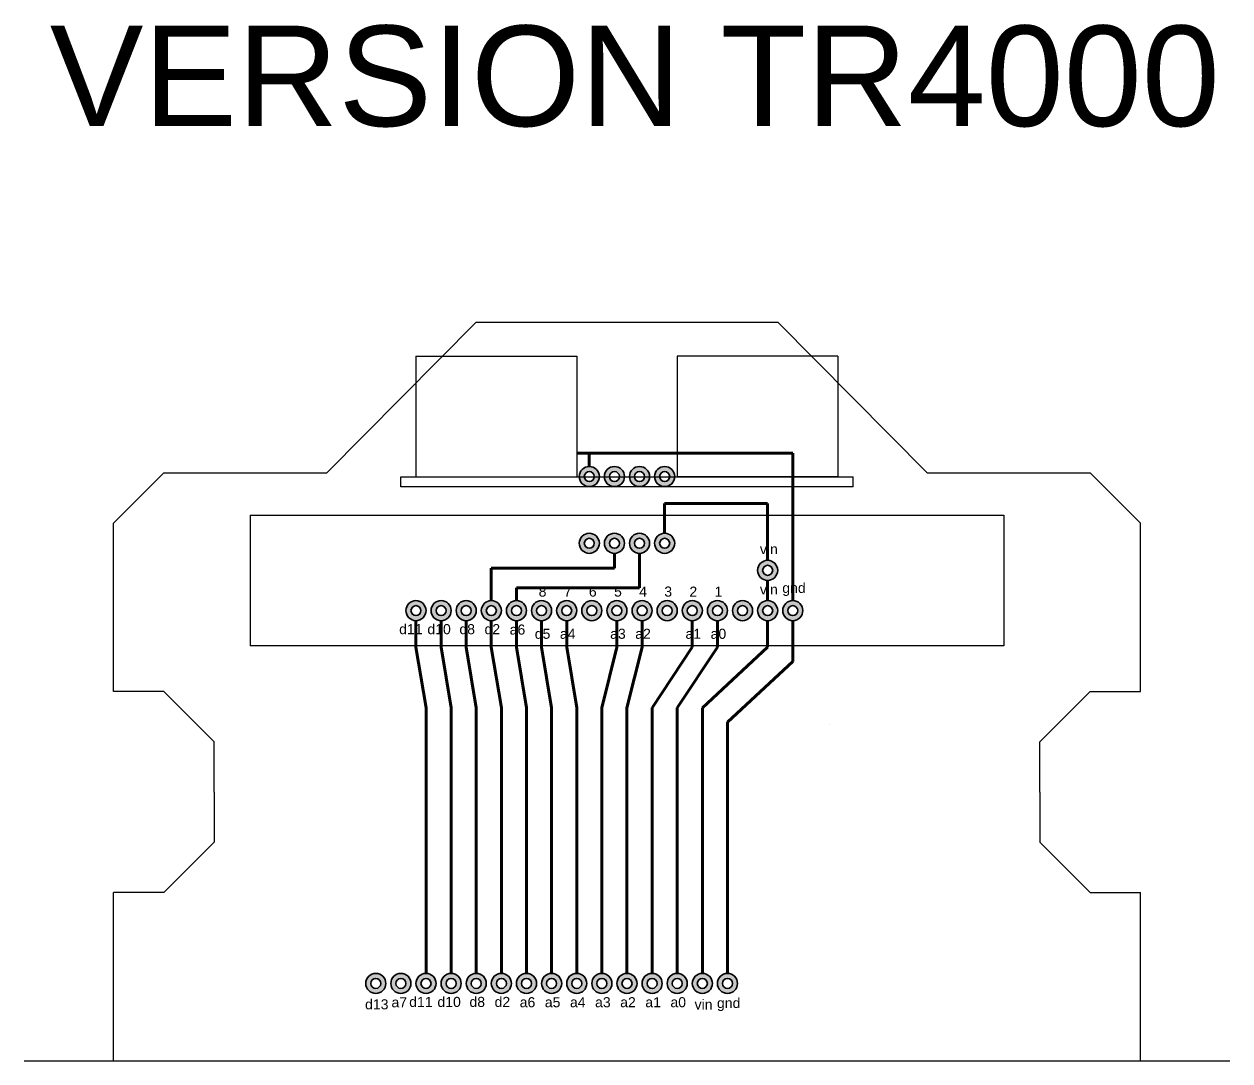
# Model space of a CAD drawing. Header units: millimetres. Extents: x 354 to 1075, y 97 to 298.
# Drawn here: x 935 to 1055, y 194.8 to 298 of the extents above; entities that cross this region are included whole.
import ezdxf

# ---------------------------------------------------------------- set-up
doc = ezdxf.new("R2010")
doc.units = ezdxf.units.MM
doc.layers.add('motores', color=160, linetype='Continuous')
doc.layers.add('placas', color=80, linetype='Continuous')
doc.layers.add('ribetes', color=12, linetype='Continuous', lineweight=100)
doc.layers.add('TALADRO', color=210, linetype='Continuous', lineweight=35)
doc.styles.get("Standard").update_dxf_attribs({"font": 'arial.ttf'})

msp = doc.modelspace()

# ---------------------------------------------------------------- hatches: boundary and pattern name
at = {"layer": 'TALADRO'}
h = msp.add_hatch(color=256, dxfattribs=at)
h.dxf.hatch_style = 1
h.paths.add_polyline_path([(992.21, 252.99, 1), (990.21, 252.99, 1)])
h.paths.add_polyline_path([(990.71, 252.99, -1), (991.71, 252.99, -1)], flags=16)
h = msp.add_hatch(color=256, dxfattribs=at)
h.dxf.hatch_style = 1
h.paths.add_polyline_path([(994.71, 252.99, 1), (992.71, 252.99, 1)])
h.paths.add_polyline_path([(993.21, 252.99, -1), (994.21, 252.99, -1)], flags=16)
h = msp.add_hatch(color=256, dxfattribs=at)
h.dxf.hatch_style = 1
h.paths.add_polyline_path([(997.21, 252.99, 1), (995.21, 252.99, 1)])
h.paths.add_polyline_path([(995.71, 252.99, -1), (996.71, 252.99, -1)], flags=16)
h = msp.add_hatch(color=256, dxfattribs=at)
h.dxf.hatch_style = 1
h.paths.add_polyline_path([(999.71, 252.99, 1), (997.71, 252.99, 1)])
h.paths.add_polyline_path([(998.21, 252.99, -1), (999.21, 252.99, -1)], flags=16)
h = msp.add_hatch(color=256, dxfattribs=at)
h.dxf.hatch_style = 1
h.paths.add_polyline_path([(992.21, 246.35, 1), (990.21, 246.35, 1)])
h.paths.add_polyline_path([(991.71, 246.35, 1), (990.71, 246.35, 1)], flags=16)
h = msp.add_hatch(color=256, dxfattribs=at)
h.dxf.hatch_style = 1
h.paths.add_polyline_path([(994.71, 246.35, 1), (992.71, 246.35, 1)])
h.paths.add_polyline_path([(994.21, 246.35, 1), (993.21, 246.35, 1)], flags=16)
h = msp.add_hatch(color=256, dxfattribs=at)
h.dxf.hatch_style = 1
h.paths.add_polyline_path([(997.21, 246.35, 1), (995.21, 246.35, 1)])
h.paths.add_polyline_path([(996.71, 246.35, 1), (995.71, 246.35, 1)], flags=16)
h = msp.add_hatch(color=256, dxfattribs=at)
h.dxf.hatch_style = 1
h.paths.add_polyline_path([(999.71, 246.35, 1), (997.71, 246.35, 1)])
h.paths.add_polyline_path([(999.21, 246.35, 1), (998.21, 246.35, 1)], flags=16)
h = msp.add_hatch(color=256, dxfattribs=at)
h.dxf.hatch_style = 1
h.paths.add_polyline_path([(1009.96, 243.66, 1), (1007.96, 243.66, 1)])
h.paths.add_polyline_path([(1009.46, 243.66, 1), (1008.46, 243.66, 1)], flags=16)
h = msp.add_hatch(color=256, dxfattribs=at)
h.dxf.hatch_style = 1
h.paths.add_polyline_path([(974.96, 239.65, 1), (972.96, 239.65, 1)])
h.paths.add_polyline_path([(974.46, 239.65, 1), (973.46, 239.65, 1)], flags=16)
h = msp.add_hatch(color=256, dxfattribs=at)
h.dxf.hatch_style = 1
h.paths.add_polyline_path([(977.46, 239.65, 1), (975.46, 239.65, 1)])
h.paths.add_polyline_path([(976.96, 239.65, 1), (975.96, 239.65, 1)], flags=16)
h = msp.add_hatch(color=256, dxfattribs=at)
h.dxf.hatch_style = 1
h.paths.add_polyline_path([(979.96, 239.65, 1), (977.96, 239.65, 1)])
h.paths.add_polyline_path([(979.46, 239.65, 1), (978.46, 239.65, 1)], flags=16)
h = msp.add_hatch(color=256, dxfattribs=at)
h.dxf.hatch_style = 1
h.paths.add_polyline_path([(982.46, 239.65, 1), (980.46, 239.65, 1)])
h.paths.add_polyline_path([(981.96, 239.65, 1), (980.96, 239.65, 1)], flags=16)
h = msp.add_hatch(color=256, dxfattribs=at)
h.dxf.hatch_style = 1
h.paths.add_polyline_path([(984.96, 239.65, 1), (982.96, 239.65, 1)])
h.paths.add_polyline_path([(984.46, 239.65, 1), (983.46, 239.65, 1)], flags=16)
h = msp.add_hatch(color=256, dxfattribs=at)
h.dxf.hatch_style = 1
h.paths.add_polyline_path([(987.46, 239.65, 1), (985.46, 239.65, 1)])
h.paths.add_polyline_path([(986.96, 239.65, 1), (985.96, 239.65, 1)], flags=16)
h = msp.add_hatch(color=256, dxfattribs=at)
h.dxf.hatch_style = 1
h.paths.add_polyline_path([(989.96, 239.65, 1), (987.96, 239.65, 1)])
h.paths.add_polyline_path([(989.46, 239.65, 1), (988.46, 239.65, 1)], flags=16)
h = msp.add_hatch(color=256, dxfattribs=at)
h.dxf.hatch_style = 1
h.paths.add_polyline_path([(992.46, 239.65, 1), (990.46, 239.65, 1)])
h.paths.add_polyline_path([(991.96, 239.65, 1), (990.96, 239.65, 1)], flags=16)
h = msp.add_hatch(color=256, dxfattribs=at)
h.dxf.hatch_style = 1
h.paths.add_polyline_path([(994.96, 239.65, 1), (992.96, 239.65, 1)])
h.paths.add_polyline_path([(994.46, 239.65, 1), (993.46, 239.65, 1)], flags=16)
h = msp.add_hatch(color=256, dxfattribs=at)
h.dxf.hatch_style = 1
h.paths.add_polyline_path([(997.46, 239.65, 1), (995.46, 239.65, 1)])
h.paths.add_polyline_path([(996.96, 239.65, 1), (995.96, 239.65, 1)], flags=16)
h = msp.add_hatch(color=256, dxfattribs=at)
h.dxf.hatch_style = 1
h.paths.add_polyline_path([(999.96, 239.65, 1), (997.96, 239.65, 1)])
h.paths.add_polyline_path([(999.46, 239.65, 1), (998.46, 239.65, 1)], flags=16)
h = msp.add_hatch(color=256, dxfattribs=at)
h.dxf.hatch_style = 1
h.paths.add_polyline_path([(1002.46, 239.65, 1), (1000.46, 239.65, 1)])
h.paths.add_polyline_path([(1001.96, 239.65, 1), (1000.96, 239.65, 1)], flags=16)
h = msp.add_hatch(color=256, dxfattribs=at)
h.dxf.hatch_style = 1
h.paths.add_polyline_path([(1004.96, 239.65, 1), (1002.96, 239.65, 1)])
h.paths.add_polyline_path([(1004.46, 239.65, 1), (1003.46, 239.65, 1)], flags=16)
h = msp.add_hatch(color=256, dxfattribs=at)
h.dxf.hatch_style = 1
h.paths.add_polyline_path([(1007.46, 239.65, 1), (1005.46, 239.65, 1)])
h.paths.add_polyline_path([(1006.96, 239.65, 1), (1005.96, 239.65, 1)], flags=16)
h = msp.add_hatch(color=256, dxfattribs=at)
h.dxf.hatch_style = 1
h.paths.add_polyline_path([(1009.96, 239.65, 1), (1007.96, 239.65, 1)])
h.paths.add_polyline_path([(1009.46, 239.65, 1), (1008.46, 239.65, 1)], flags=16)
h = msp.add_hatch(color=256, dxfattribs=at)
h.dxf.hatch_style = 1
h.paths.add_polyline_path([(1012.46, 239.65, 1), (1010.46, 239.65, 1)])
h.paths.add_polyline_path([(1011.96, 239.65, 1), (1010.96, 239.65, 1)], flags=16)
h = msp.add_hatch(color=256, dxfattribs=at)
h.dxf.hatch_style = 1
h.paths.add_polyline_path([(970.96, 202.56, 1), (968.96, 202.56, 1)])
h.paths.add_polyline_path([(969.46, 202.56, -1), (970.46, 202.56, -1)], flags=16)
h = msp.add_hatch(color=256, dxfattribs=at)
h.dxf.hatch_style = 1
h.paths.add_polyline_path([(973.46, 202.56, 1), (971.46, 202.56, 1)])
h.paths.add_polyline_path([(971.96, 202.56, -1), (972.96, 202.56, -1)], flags=16)
h = msp.add_hatch(color=256, dxfattribs=at)
h.dxf.hatch_style = 1
h.paths.add_polyline_path([(975.96, 202.56, 1), (973.96, 202.56, 1)])
h.paths.add_polyline_path([(974.46, 202.56, -1), (975.46, 202.56, -1)], flags=16)
h = msp.add_hatch(color=256, dxfattribs=at)
h.dxf.hatch_style = 1
h.paths.add_polyline_path([(978.46, 202.56, 1), (976.46, 202.56, 1)])
h.paths.add_polyline_path([(976.96, 202.56, -1), (977.96, 202.56, -1)], flags=16)
h = msp.add_hatch(color=256, dxfattribs=at)
h.dxf.hatch_style = 1
h.paths.add_polyline_path([(980.96, 202.56, 1), (978.96, 202.56, 1)])
h.paths.add_polyline_path([(979.46, 202.56, -1), (980.46, 202.56, -1)], flags=16)
h = msp.add_hatch(color=256, dxfattribs=at)
h.dxf.hatch_style = 1
h.paths.add_polyline_path([(983.46, 202.56, 1), (981.46, 202.56, 1)])
h.paths.add_polyline_path([(981.96, 202.56, -1), (982.96, 202.56, -1)], flags=16)
h = msp.add_hatch(color=256, dxfattribs=at)
h.dxf.hatch_style = 1
h.paths.add_polyline_path([(983.96, 202.56, 1), (985.96, 202.56, 1)])
h.paths.add_polyline_path([(985.46, 202.56, -1), (984.46, 202.56, -1)], flags=16)
h = msp.add_hatch(color=256, dxfattribs=at)
h.dxf.hatch_style = 1
h.paths.add_polyline_path([(986.46, 202.56, 1), (988.46, 202.56, 1)])
h.paths.add_polyline_path([(987.96, 202.56, -1), (986.96, 202.56, -1)], flags=16)
h = msp.add_hatch(color=256, dxfattribs=at)
h.dxf.hatch_style = 1
h.paths.add_polyline_path([(988.96, 202.56, 1), (990.96, 202.56, 1)])
h.paths.add_polyline_path([(990.46, 202.56, -1), (989.46, 202.56, -1)], flags=16)
h = msp.add_hatch(color=256, dxfattribs=at)
h.dxf.hatch_style = 1
h.paths.add_polyline_path([(991.46, 202.56, 1), (993.46, 202.56, 1)])
h.paths.add_polyline_path([(992.96, 202.56, -1), (991.96, 202.56, -1)], flags=16)
h = msp.add_hatch(color=256, dxfattribs=at)
h.dxf.hatch_style = 1
h.paths.add_polyline_path([(993.96, 202.56, 1), (995.96, 202.56, 1)])
h.paths.add_polyline_path([(995.46, 202.56, -1), (994.46, 202.56, -1)], flags=16)
h = msp.add_hatch(color=256, dxfattribs=at)
h.dxf.hatch_style = 1
h.paths.add_polyline_path([(996.46, 202.56, 1), (998.46, 202.56, 1)])
h.paths.add_polyline_path([(997.96, 202.56, -1), (996.96, 202.56, -1)], flags=16)
h = msp.add_hatch(color=256, dxfattribs=at)
h.dxf.hatch_style = 1
h.paths.add_polyline_path([(998.96, 202.56, 1), (1000.96, 202.56, 1)])
h.paths.add_polyline_path([(1000.46, 202.56, -1), (999.46, 202.56, -1)], flags=16)
h = msp.add_hatch(color=256, dxfattribs=at)
h.dxf.hatch_style = 1
h.paths.add_polyline_path([(1001.46, 202.56, 1), (1003.46, 202.56, 1)])
h.paths.add_polyline_path([(1002.96, 202.56, -1), (1001.96, 202.56, -1)], flags=16)
h = msp.add_hatch(color=256, dxfattribs=at)
h.dxf.hatch_style = 1
h.paths.add_polyline_path([(1003.96, 202.56, 1), (1005.96, 202.56, 1)])
h.paths.add_polyline_path([(1005.46, 202.56, -1), (1004.46, 202.56, -1)], flags=16)

# ---------------------------------------------------------------- linework, layer by layer
for p, q in [((979.96, 268.35), (965.09, 253.35)), ((979.96, 268.35), (1009.96, 268.35)), ((1009.96, 268.35), (1024.84, 253.35)), ((943.86, 248.35), (948.86, 253.35)), ((948.86, 253.35), (965.09, 253.35)), ((1024.84, 253.35), (1041.06, 253.35)), ((1046.06, 248.35), (1041.06, 253.35)), ((943.86, 231.6), (943.86, 248.35)), ((1046.06, 231.6), (1046.06, 248.35)), ((948.86, 231.6), (943.86, 231.6)), ((953.86, 226.6), (948.86, 231.6)), ((1036.06, 226.6), (1041.06, 231.6)), ((1041.06, 231.6), (1046.06, 231.6)), ((953.86, 221.6), (953.86, 226.6)), ((1036.06, 221.6), (1036.06, 226.6)), ((953.86, 221.6), (953.86, 216.6)), ((1036.06, 221.6), (1036.06, 216.6)), ((953.86, 216.6), (948.86, 211.6)), ((1036.06, 216.6), (1041.06, 211.6)), ((943.86, 194.85), (943.86, 211.6)), ((948.86, 211.6), (943.86, 211.6)), ((1041.06, 211.6), (1046.06, 211.6)), ((1046.06, 194.85), (1046.06, 211.6)), ((934.96, 194.85), (1054.96, 194.85))]:
    msp.add_line(p, q)
at = {"layer": 'motores'}
for p, q in [((957.46, 249.15), (1032.46, 249.15)), ((957.46, 249.15), (957.46, 236.15)), ((1032.46, 249.15), (1032.46, 236.15)), ((1032.46, 236.15), (957.46, 236.15))]:
    msp.add_line(p, q, dxfattribs=at)
at = {"layer": 'placas'}
for p, q in [((973.96, 264.98), (989.96, 264.98)), ((973.96, 264.98), (973.96, 252.98)), ((989.96, 264.98), (989.96, 252.98)), ((1015.96, 264.98), (999.96, 264.98)), ((999.96, 264.98), (999.96, 252.98)), ((1015.96, 264.98), (1015.96, 252.98)), ((972.46, 251.98), (972.46, 252.98)), ((972.46, 252.98), (1017.46, 252.98)), ((973.96, 252.98), (989.96, 252.98)), ((1015.96, 252.98), (999.96, 252.98)), ((1017.46, 251.98), (1017.46, 252.98)), ((1017.46, 251.98), (972.46, 251.98))]:
    msp.add_line(p, q, dxfattribs=at)
at = {"layer": 'ribetes'}
for p, q in [((1011.46, 255.33), (989.96, 255.33)), ((991.21, 253.99), (991.21, 255.33)), ((1011.46, 240.65), (1011.46, 255.33)), ((998.71, 247.35), (998.71, 250.3)), ((1008.96, 250.3), (998.71, 250.3)), ((1008.96, 244.66), (1008.96, 250.3)), ((993.71, 245.35), (993.71, 243.86)), ((996.21, 245.35), (996.21, 241.92)), ((981.46, 240.65), (981.46, 243.86)), ((993.71, 243.86), (981.46, 243.86)), ((1008.96, 240.65), (1008.96, 242.66)), ((983.96, 240.65), (983.96, 241.92)), ((996.21, 241.92), (983.96, 241.92)), ((973.96, 236.02), (973.96, 238.65)), ((976.46, 236.02), (976.46, 238.65)), ((978.96, 236.02), (978.96, 238.65)), ((981.46, 236.02), (981.46, 238.65)), ((983.96, 236.02), (983.96, 238.65)), ((986.46, 236.02), (986.46, 238.65)), ((986.46, 236.02), (986.46, 238.65)), ((988.96, 236.02), (988.96, 238.65)), ((993.96, 236.02), (993.96, 238.65)), ((996.46, 236.02), (996.46, 238.65)), ((1001.46, 236.02), (1001.46, 238.65)), ((1003.96, 236.02), (1003.96, 238.65)), ((1008.96, 236.02), (1008.96, 238.65)), ((1011.46, 234.59), (1011.46, 238.65)), ((973.96, 236.02), (974.96, 229.98)), ((976.46, 236.02), (977.46, 229.98)), ((978.96, 236.02), (979.96, 229.98)), ((982.46, 229.98), (981.46, 236.02)), ((984.96, 229.98), (983.96, 236.02)), ((987.46, 229.98), (986.46, 236.02)), ((989.96, 229.98), (988.96, 236.02)), ((992.46, 229.98), (993.96, 236.02)), ((994.96, 229.98), (996.46, 236.02)), ((997.46, 229.98), (1001.46, 236.02)), ((999.96, 229.98), (1003.96, 236.02)), ((1002.46, 229.98), (1008.96, 236.02)), ((1004.96, 228.56), (1011.46, 234.59)), ((974.96, 203.56), (974.96, 229.98)), ((977.46, 203.56), (977.46, 229.98)), ((979.96, 203.56), (979.96, 229.98)), ((982.46, 203.56), (982.46, 229.98)), ((984.96, 203.56), (984.96, 229.98)), ((987.46, 203.56), (987.46, 229.98)), ((989.96, 203.56), (989.96, 229.98)), ((992.46, 203.56), (992.46, 229.98)), ((994.96, 203.56), (994.96, 229.98)), ((997.46, 203.56), (997.46, 229.98)), ((999.96, 203.56), (999.96, 229.98)), ((1002.46, 203.56), (1002.46, 229.98)), ((1004.96, 203.56), (1004.96, 228.56)), ((1015.15, 228.37), (1015.15, 228.37))]:
    msp.add_line(p, q, dxfattribs=at)
at = {"layer": 'TALADRO'}
for centre, radius in [((991.21, 252.99), 1), ((991.21, 252.99), 0.5), ((993.71, 252.99), 1), ((993.71, 252.99), 0.5), ((996.21, 252.99), 1), ((996.21, 252.99), 0.5), ((998.71, 252.99), 1), ((998.71, 252.99), 0.5), ((991.21, 246.35), 1), ((993.71, 246.35), 1), ((996.21, 246.35), 1), ((998.71, 246.35), 1), ((991.21, 246.35), 0.5), ((993.71, 246.35), 0.5), ((996.21, 246.35), 0.5), ((998.71, 246.35), 0.5), ((1008.96, 243.66), 1), ((1008.96, 243.66), 0.5), ((973.96, 239.65), 1), ((973.96, 239.65), 0.5), ((976.46, 239.65), 1), ((976.46, 239.65), 0.5), ((978.96, 239.65), 1), ((978.96, 239.65), 0.5), ((981.46, 239.65), 1), ((981.46, 239.65), 0.5), ((983.96, 239.65), 1), ((983.96, 239.65), 0.5), ((986.46, 239.65), 1), ((986.46, 239.65), 0.5), ((988.96, 239.65), 1), ((988.96, 239.65), 0.5), ((991.46, 239.65), 1), ((991.46, 239.65), 0.5), ((993.96, 239.65), 1), ((993.96, 239.65), 0.5), ((996.46, 239.65), 1), ((996.46, 239.65), 0.5), ((998.96, 239.65), 1), ((998.96, 239.65), 0.5), ((1001.46, 239.65), 1), ((1001.46, 239.65), 0.5), ((1003.96, 239.65), 1), ((1003.96, 239.65), 0.5), ((1006.46, 239.65), 1), ((1006.46, 239.65), 0.5), ((1008.96, 239.65), 1), ((1008.96, 239.65), 0.5), ((1011.46, 239.65), 1), ((1011.46, 239.65), 0.5), ((969.96, 202.56), 1), ((969.96, 202.56), 0.5), ((972.46, 202.56), 1), ((972.46, 202.56), 0.5), ((974.96, 202.56), 1), ((974.96, 202.56), 0.5), ((977.46, 202.56), 1), ((977.46, 202.56), 0.5), ((979.96, 202.56), 1), ((979.96, 202.56), 0.5), ((982.46, 202.56), 1), ((982.46, 202.56), 0.5), ((984.96, 202.56), 1), ((984.96, 202.56), 0.5), ((987.46, 202.56), 1), ((987.46, 202.56), 0.5), ((989.96, 202.56), 1), ((989.96, 202.56), 0.5), ((992.46, 202.56), 1), ((992.46, 202.56), 0.5), ((994.96, 202.56), 1), ((994.96, 202.56), 0.5), ((997.46, 202.56), 1), ((997.46, 202.56), 0.5), ((999.96, 202.56), 1), ((999.96, 202.56), 0.5), ((1002.46, 202.56), 1), ((1002.46, 202.56), 0.5), ((1004.96, 202.56), 1), ((1004.96, 202.56), 0.5)]:
    msp.add_circle(centre, radius, dxfattribs=at)

# ---------------------------------------------------------------- texts
at = {"insert": (936.17, 297.86), "char_height": 10, "attachment_point": 1}
msp.add_mtext_dynamic_manual_height_columns('\\pi1.35003;VERSION TR4000', width=118.4299, gutter_width=12.5, heights=[0], dxfattribs=at)
at = {"layer": 'placas', "char_height": 1, "attachment_point": 5}
for s, insert in [('vin', (1009.08, 245.77)), ('gnd', (1011.58, 241.76)), ('8', (986.56, 241.54)), ('7', (989.06, 241.54)), ('6', (991.56, 241.54)), ('5', (994.06, 241.54)), ('4', (996.56, 241.54)), ('3', (999.06, 241.54)), ('2', (1001.56, 241.54)), ('1', (1004.06, 241.54)), ('vin', (1009.08, 241.76)), ('d11', (973.45, 237.8)), ('d10', (976.26, 237.8)), ('d8', (979.06, 237.8)), ('d2', (981.56, 237.8)), ('a6', (984.06, 237.76)), ('d5', (986.56, 237.34)), ('a4', (989.06, 237.34)), ('a3', (994.06, 237.34)), ('a2', (996.56, 237.34)), ('a1', (1001.56, 237.34)), ('a0', (1004.06, 237.34)), ('d13', (970.06, 200.47)), ('a7', (972.3, 200.67)), ('d11', (974.45, 200.71)), ('d10', (977.26, 200.71)), ('d8', (980.06, 200.71)), ('d2', (982.56, 200.71)), ('a6', (985.06, 200.68)), ('a5', (987.56, 200.68)), ('a4', (990.06, 200.68)), ('a3', (992.56, 200.68)), ('a2', (995.06, 200.68)), ('a1', (997.56, 200.68)), ('a0', (1000.06, 200.68)), ('vin', (1002.58, 200.46)), ('gnd', (1005.08, 200.46))]:
    msp.add_mtext_dynamic_manual_height_columns(s, width=2.2173, gutter_width=12.5, heights=[0], dxfattribs=dict(at, insert=insert))

doc.saveas('drawing.dxf')
